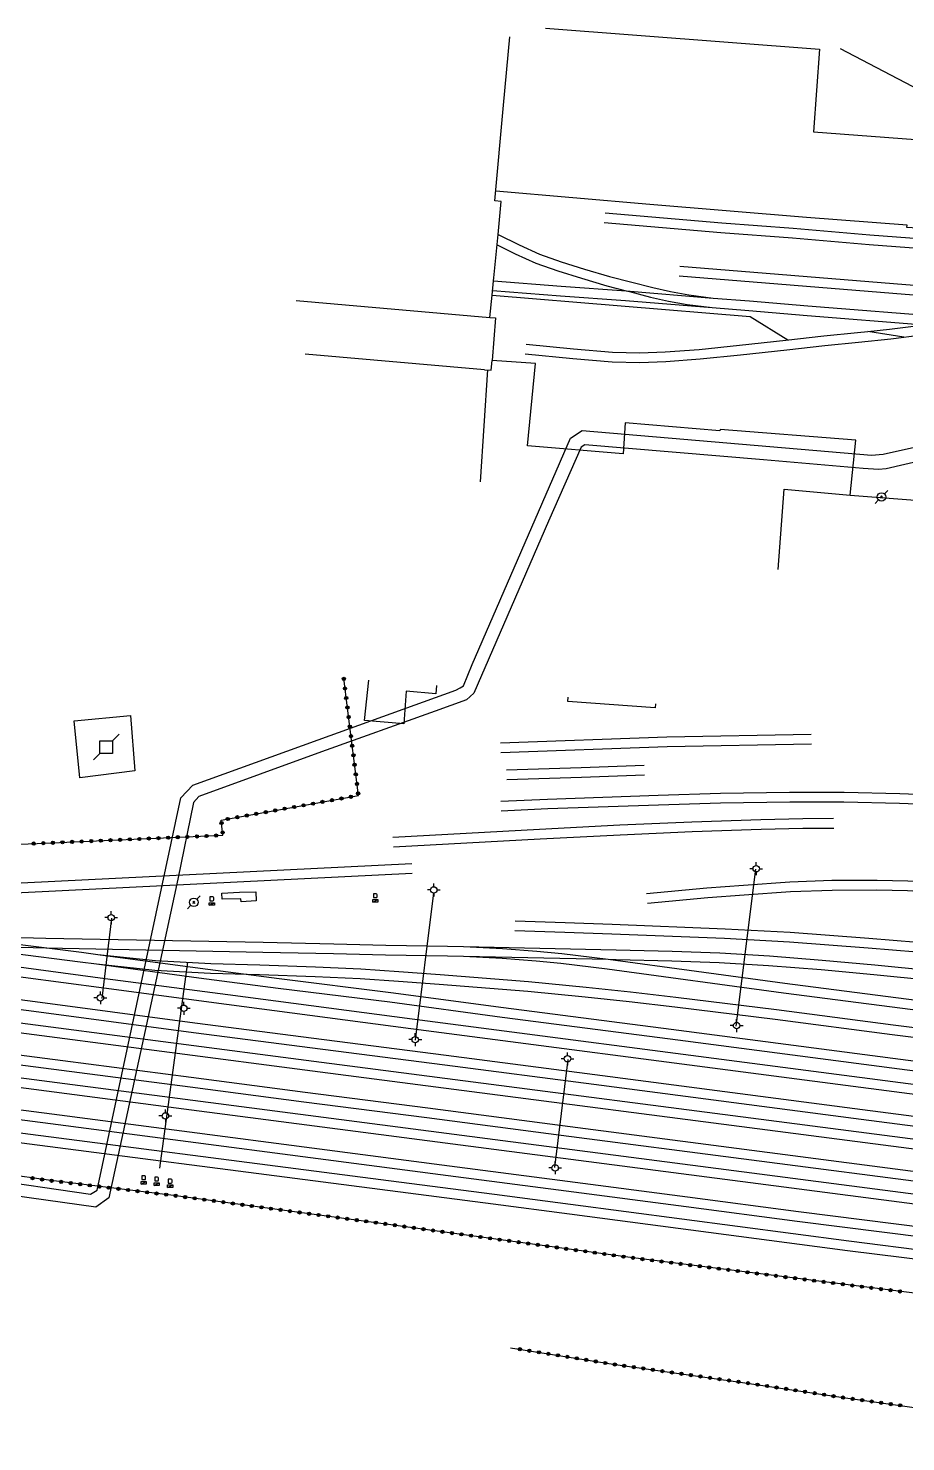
# Model space of a CAD drawing. Header units: millimetres. Extents: x 152999 to 154000, y 121000 to 122000.
# Drawn here: x 153693.6 to 153830.5, y 121736.8 to 121957.2 of the extents above; entities that cross this region are included whole.
import ezdxf

# ---------------------------------------------------------------- set-up
doc = ezdxf.new("R2010")
doc.units = ezdxf.units.MM
doc.layers.get('0').update_dxf_attribs({"linetype": 'CONTINUOUS'})
for name, color, linetype in [('W0017', 7, 'CONTINUOUS'), ('W0101', 7, 'CONTINUOUS'), ('W0104', 1, 'CONTINUOUS'), ('W0120', 7, 'CONTINUOUS'), ('W0323', 7, 'CONTINUOUS'), ('W0333', 7, 'CONTINUOUS'), ('W0438', 7, 'CONTINUOUS'), ('W0439', 7, 'CONTINUOUS'), ('W0473', 7, 'CONTINUOUS'), ('W0600', 7, 'CONTINUOUS'), ('W0610', 7, 'CONTINUOUS'), ('W0611', 7, 'CONTINUOUS'), ('W0700', 7, 'CONTINUOUS')]:
    doc.layers.add(name, color=color, linetype=linetype)

# ---------------------------------------------------------------- blocks, each defined once
blk = doc.blocks.new('T610')
for p, q in [((-0.500001, 0), (-1.000002, 0)), ((0, 0.500001), (0, 1.000002)), ((0.500001, 0), (1.000002, 0)), ((0, -0.500001), (0, -1.000002))]:
    blk.add_line(p, q)
blk.add_ellipse((0, 0), major_axis=(-0.353554, 0.353554), ratio=1, start_param=3.926990817, end_param=10.2101761242)
blk = doc.blocks.new('T438')
for p, q in [((-0.4, 0.2), (0.4, 0.2)), ((-0.4, -0.2), (-0.4, 0.2)), ((0.15, 1.1), (-0.3, 1.1)), ((-0.3, 1.1), (-0.3, 0.5)), ((-0.3, 0.5), (0.15, 0.5)), ((0.3, 0.65), (0.3, 0.95)), ((0.4, 0.2), (0.4, -0.2))]:
    blk.add_line(p, q)
at = {"flags": 128}
for points in [[(-0.4, -0.2), (0.4, 0.2)], [(0.4, -0.2), (-0.4, -0.2)]]:
    blk.add_lwpolyline(points, dxfattribs=at)
for centre, major_axis, start_param, end_param in [((0.15, 0.95), (0.106, -0.106), 0.785398, 2.356194), ((0.15, 0.65), (0.106, 0.106), 3.926991, 5.497787)]:
    blk.add_ellipse(centre, major_axis=major_axis, ratio=1, start_param=start_param, end_param=end_param)
blk = doc.blocks.new('T473')
for p, q in [((-0.166667, 0.166667), (0.166667, -0.166667)), ((-0.166667, -0.166667), (0.166667, 0.166667)), ((0.500001, 0.500001), (1.000002, 1.000002)), ((-1.000002, -1.000002), (-0.500001, -0.500001))]:
    blk.add_line(p, q)
blk.add_ellipse((0, 0), major_axis=(0.471405, 0.471405), ratio=1, start_param=5.4977871438, end_param=11.780972451)
blk = doc.blocks.new('T600')
for p, q in [((-0.999999, 0.999999), (0.999999, 0.999999)), ((-0.999999, -0.999999), (-0.999999, 0.999999)), ((0.999999, 0.999999), (1.999998, 1.999998)), ((0.999999, 0.999999), (0.999999, -0.999999)), ((-0.999999, -0.999999), (-1.999998, -1.999998)), ((0.999999, -0.999999), (-0.999999, -0.999999))]:
    blk.add_line(p, q)
blk = doc.blocks.new('t323o')
at = {"color": 0, "linetype": 'Continuous'}
for radius in [0.25, 0.15]:
    blk.add_circle((0, 0), radius, dxfattribs=at)

msp = doc.modelspace()

# ---------------------------------------------------------------- linework, layer by layer
at = {"layer": 'W0017'}
msp.add_lwpolyline([(153820.25, 121954.11), (153845.05, 121941.17), (153863.18, 121931.99), (153879.29, 121923.67), (153877.53, 121908.95)], dxfattribs=at)
at = {"layer": 'W0101'}
msp.add_lwpolyline([(153810.61, 121872.84), (153811.52, 121885.39), (153821.84, 121884.45), (153859.08, 121881.59), (153859.42, 121881.58), (153859.86, 121881.88), (153860.1, 121882.48), (153861.34, 121897.05), (153866.74, 121896.57), (153866.87, 121897.21), (153887.24, 121895.65), (153902.02, 121894.52), (153901.11, 121882.78), (153900.64, 121876.72), (153913.24, 121875.68), (153914.17, 121886.88), (153917.21, 121886.69), (153917.36, 121888.08), (153922.41, 121887.65), (153922.3, 121886.32), (153925.2, 121886.13), (153924.32, 121874.7), (153924.58, 121874.68), (153925.79, 121874.62)], dxfattribs=at)
at = {"layer": 'W0104'}
for points in [[(153774.31, 121957.25), (153817.02, 121953.98), (153816.13, 121941.09), (153832.04, 121939.92), (153836.6, 121939.58), (153835.64, 121925.84), (153830.68, 121926.19), (153830.72, 121926.52), (153815, 121927.73), (153790.56, 121929.75), (153766.54, 121931.82)], [(153765.63, 121912.15), (153765.96, 121915.61), (153766.18, 121917.87), (153766.23, 121918.31), (153766.88, 121925.09), (153767.38, 121930.23), (153766.41, 121930.32), (153767.75, 121945.24), (153768.71, 121955.91)], [(153735.39, 121914.8), (153765.63, 121912.15)], [(153765.63, 121912.15), (153766.49, 121912.09), (153765.97, 121905.41)], [(153764.76, 121903.99), (153736.78, 121906.43)], [(153764.14, 121886.53), (153764.14, 121886.53), (153764.14, 121886.53), (153765.3, 121903.99)], [(153764.76, 121903.99), (153765.83, 121903.93), (153765.97, 121905.41)], [(153821.84, 121884.45), (153822.71, 121893.02), (153801.54, 121894.67), (153801.49, 121894.46), (153786.73, 121895.7), (153786.39, 121890.89), (153771.48, 121892.11), (153772.73, 121904.99), (153765.97, 121905.41)], [(153757.29, 121854.76), (153757.19, 121853.44), (153752.56, 121853.86), (153752.19, 121848.76), (153746.06, 121849.27), (153746.71, 121855.59)], [(153791.43, 121851.9), (153791.38, 121851.28), (153777.78, 121852.23), (153777.82, 121852.9)]]:
    msp.add_lwpolyline(points, dxfattribs=at)
at = {"layer": 'W0120'}
for points in [[(153686.13, 121777.92), (153703.32, 121775.4), (153704.34, 121776.06), (153717.37, 121837.25), (153719.26, 121839.18), (153738.83, 121846.25), (153760.29, 121854), (153761, 121854.36), (153761.52, 121854.7), (153762.86, 121858), (153778.17, 121893.32), (153780.03, 121894.49), (153825.17, 121890.66), (153827, 121890.82), (153856.7, 121897.43), (153901.58, 121924.83), (153920.38, 121955.21), (153920.59, 121956.02)], [(153839.11, 121891.26), (153827.42, 121888.55), (153826.26, 121888.41), (153823.86, 121888.6), (153808.29, 121889.94), (153780.45, 121892.28), (153779.88, 121891.91), (153774.75, 121880.35), (153763.12, 121853.56), (153761.99, 121852.5), (153757.1, 121850.75), (153739.36, 121844.38), (153720.22, 121837.45), (153719.36, 121836.5), (153716.9, 121824.53), (153712.77, 121805.24), (153706.17, 121774.82), (153704.13, 121773.4), (153685.86, 121775.95)]]:
    msp.add_lwpolyline(points, dxfattribs=at)
at = {"layer": 'W0323'}
for points in [[(153605.17, 121832.94), (153605.11, 121830.84), (153624.98, 121829.77), (153625.51, 121829.79), (153638.83, 121829.18), (153655.09, 121828.61), (153673.82, 121829.31), (153694.96, 121830.11), (153723.97, 121831.39), (153723.69, 121833.74), (153745.09, 121837.6), (153743.41, 121851.21), (153742.81, 121855.9)], [(153870.46, 121754.56), (153832.71, 121759.85), (153787.15, 121765.57), (153750.18, 121770.65), (153716.25, 121775.2), (153696.73, 121777.57), (153672.1, 121781.04), (153647.11, 121784.4), (153610.4, 121789.68), (153588.81, 121792.8)], [(153768.81, 121751.47), (153784.86, 121748.89), (153805.78, 121745.95), (153820.75, 121743.68), (153829.63, 121742.47), (153847.07, 121739.96), (153862.14, 121737.65), (153867.91, 121736.8), (153869.3, 121747.32), (153869.75, 121751.04), (153870.42, 121754.16), (153870.46, 121754.56), (153885.29, 121752.65), (153902.1, 121750.3), (153913.19, 121748.9)]]:
    msp.add_lwpolyline(points, dxfattribs=at)
at = {"layer": 'W0333'}
for points in [[(153765.96, 121915.61), (153806.21, 121912.28), (153812.09, 121908.64)], [(153830.18, 121909.07), (153824.56, 121909.95)]]:
    msp.add_lwpolyline(points, dxfattribs=at)
at = {"layer": 'W0439'}
msp.add_lwpolyline([(153723.8, 121822.38), (153726.53, 121822.5), (153729.1, 121822.57), (153729.15, 121821.15), (153726.82, 121821.02), (153726.77, 121821.45), (153723.84, 121821.41)], close=True, dxfattribs=at)
at = {"layer": 'W0600'}
msp.add_lwpolyline([(153709.55, 121850.08), (153710.23, 121841.42), (153701.64, 121840.37), (153700.75, 121849.24)], close=True, dxfattribs=at)
at = {"layer": 'W0611'}
for points in [[(153807.06, 121826.1), (153803.99, 121801.63)], [(153756.8, 121822.42), (153753.95, 121799.41)], [(153705.12, 121805.91), (153706.61, 121818.47)], [(153714.12, 121779.45), (153718.51, 121811.59)], [(153777.75, 121796.41), (153775.68, 121779.55)]]:
    msp.add_lwpolyline(points, dxfattribs=at)
at = {"layer": 'W0700'}
for points in [[(153783.58, 121928.46), (153801.8, 121926.92), (153812.93, 121926.05), (153824.89, 121925.02), (153852.64, 121922.95), (153864.1, 121921.94), (153870.98, 121921.24), (153875.36, 121920.67), (153879.06, 121919.93), (153884.05, 121918.57), (153887.14, 121917.52), (153890.34, 121916.2), (153894.62, 121914.16), (153898.41, 121912.05), (153902.66, 121909.4), (153912.77, 121902.3), (153918.76, 121897.55)], [(153783.45, 121926.95), (153801.67, 121925.41), (153812.81, 121924.55), (153824.77, 121923.51), (153852.52, 121921.44), (153863.95, 121920.44), (153870.81, 121919.74), (153875.12, 121919.18), (153878.71, 121918.46), (153883.61, 121917.12), (153886.61, 121916.11), (153889.73, 121914.82), (153893.93, 121912.81), (153897.64, 121910.75), (153901.83, 121908.14), (153907.74, 121903.98), (153911.86, 121901.09), (153917.82, 121896.37)], [(153766.73, 121923.48), (153769.55, 121922.08), (153772.8, 121920.63), (153776.23, 121919.41), (153779.92, 121918.25), (153783.86, 121917.08), (153786.87, 121916.31), (153787.4, 121916.18), (153790.68, 121915.33), (153793.49, 121914.71), (153796.41, 121914.18), (153800.32, 121913.68), (153806.01, 121913.23), (153815.12, 121912.45), (153833.35, 121911)], [(153766.88, 121925.09), (153770.19, 121923.45), (153773.36, 121922.04), (153776.71, 121920.84), (153780.36, 121919.7), (153784.26, 121918.54), (153787.77, 121917.64), (153791.04, 121916.8), (153793.79, 121916.19), (153796.64, 121915.67), (153800.47, 121915.18), (153806.13, 121914.74), (153815.24, 121913.95), (153837.52, 121912.18), (153841.61, 121912.07), (153844.67, 121912.14), (153849.35, 121912.44), (153854.18, 121912.97), (153859.67, 121913.57), (153864.05, 121913.95), (153866.71, 121914.11), (153869.33, 121914.12), (153872.94, 121914.05)], [(153795.26, 121920.12), (153830.54, 121917.3), (153841.61, 121916.48), (153862.97, 121914.83), (153872.49, 121914.09), (153872.94, 121914.05), (153876.72, 121913.73), (153880.92, 121913.19), (153885.42, 121912.32), (153890.4, 121911.18), (153894.97, 121909.77), (153898.89, 121908.23), (153903.17, 121906.26), (153907.74, 121903.98), (153912.12, 121901.54), (153916.34, 121899.01), (153920.2, 121896.33)], [(153766.18, 121917.87), (153776.75, 121917.05), (153786.87, 121916.31), (153800.47, 121915.18)], [(153795.14, 121918.62), (153830.42, 121915.8), (153841.49, 121914.97), (153859.67, 121913.57), (153862.85, 121913.32), (153872.37, 121912.59), (153872.86, 121912.55), (153876.56, 121912.23), (153880.68, 121911.7), (153885.11, 121910.85), (153890, 121909.72), (153894.47, 121908.34), (153898.3, 121906.84), (153902.52, 121904.9), (153907.04, 121902.64), (153911.36, 121900.23), (153915.52, 121897.74), (153919.27, 121895.14)], [(153766.03, 121916.33), (153776.64, 121915.54), (153786.75, 121914.81), (153800.32, 121913.68)], [(153771.29, 121907.99), (153778.68, 121907.24), (153784.76, 121906.74), (153789.02, 121906.64), (153792.96, 121906.79), (153798.28, 121907.17), (153804.54, 121907.83), (153811.8, 121908.61), (153817.73, 121909.27), (153822.97, 121909.78), (153824.56, 121909.95), (153827.98, 121910.32), (153833.35, 121911), (153837.48, 121911.32), (153841.27, 121911.7), (153845.23, 121912), (153849.35, 121912.44)], [(153771.13, 121906.49), (153778.54, 121905.73), (153784.68, 121905.23), (153789.03, 121905.13), (153793.05, 121905.28), (153798.42, 121905.67), (153804.7, 121906.33), (153811.96, 121907.11), (153817.89, 121907.77), (153823.12, 121908.27), (153828.16, 121908.82), (153830.18, 121909.07), (153830.96, 121909.17), (153833.5, 121909.5), (153837.61, 121909.82), (153841.41, 121910.2), (153845.37, 121910.5), (153849.48, 121910.93)], [(153767.26, 121845.82), (153793.22, 121846.73), (153815.75, 121847.14)], [(153767.32, 121844.31), (153793.26, 121845.21), (153815.78, 121845.63)], [(153768.22, 121841.59), (153779.84, 121841.97), (153789.69, 121842.34)], [(153768.27, 121840.08), (153779.89, 121840.46), (153789.74, 121840.83)], [(153767.32, 121836.73), (153774.62, 121837.04), (153791.89, 121837.65), (153801.58, 121837.93), (153812.38, 121838.12), (153820.88, 121838.1), (153829.57, 121837.92), (153838.91, 121837.52), (153850.33, 121836.64), (153854.64, 121836.23), (153864.67, 121835.09), (153883.24, 121832.54), (153890.07, 121831.58), (153896.59, 121830.68), (153911.6, 121828.68)], [(153767.39, 121835.22), (153774.68, 121835.54), (153791.93, 121836.14), (153801.62, 121836.42), (153812.39, 121836.61), (153820.86, 121836.59), (153829.52, 121836.41), (153838.82, 121836.02), (153850.2, 121835.13), (153854.49, 121834.73), (153864.49, 121833.59), (153883.04, 121831.05), (153889.86, 121830.08), (153896.39, 121829.18), (153911.4, 121827.19)], [(153750.48, 121831.08), (153773.38, 121832.34), (153785.87, 121832.99), (153797.12, 121833.48), (153807.91, 121833.84), (153814.42, 121833.99), (153819.25, 121834.03)], [(153750.56, 121829.57), (153773.46, 121830.83), (153785.94, 121831.48), (153797.18, 121831.97), (153807.96, 121832.33), (153814.45, 121832.48), (153819.26, 121832.52)], [(153597.51, 121823.1), (153604.53, 121822.61), (153610.68, 121822.37), (153615.75, 121822.23), (153620.04, 121822.26), (153624.73, 121822.26), (153631.78, 121822.25), (153639, 121822.16), (153640.26, 121822.15), (153651.9, 121822.15), (153662.26, 121822.42), (153673.03, 121822.92), (153687.18, 121823.72), (153753.42, 121827)], [(153597.36, 121821.59), (153604.45, 121821.1), (153610.63, 121820.86), (153615.74, 121820.72), (153620.05, 121820.76), (153624.68, 121820.75), (153631.77, 121820.74), (153638.96, 121820.66), (153640.25, 121820.64), (153651.92, 121820.64), (153662.31, 121820.91), (153673.11, 121821.42), (153687.26, 121822.21), (153753.5, 121825.49)], [(153604.87, 121824.33), (153620.39, 121822.22), (153623.18, 121821.85), (153638.24, 121819.88), (153643.87, 121819.15), (153671.27, 121815.49), (153682.27, 121814.13), (153691.12, 121813), (153701.69, 121811.65), (153704.24, 121811.31), (153720.2, 121809.16), (153732.57, 121807.56), (153749.98, 121805.39), (153767.55, 121803.02), (153793.73, 121799.65), (153830.7, 121794.79), (153859.83, 121791.06), (154000, 121772.72)], [(153605.08, 121825.83), (153620.59, 121823.71), (153623.36, 121823.35), (153631.78, 121822.25), (153638.4, 121821.39), (153644.07, 121820.65), (153671.45, 121816.99), (153682.45, 121815.63), (153691.48, 121814.48), (153701.89, 121813.15), (153704.43, 121812.81), (153720.39, 121810.66), (153732.76, 121809.06), (153750.18, 121806.88), (153767.74, 121804.52), (153793.92, 121801.14), (153830.9, 121796.29), (153860.02, 121792.56), (154000, 121774.24)], [(153790.04, 121822.29), (153799.48, 121823.19), (153805.2, 121823.63), (153812.42, 121824.11), (153818.97, 121824.36), (153826.02, 121824.38), (153830.84, 121824.27), (153840.71, 121823.66), (153848.23, 121823.04), (153863.48, 121821.26), (153870.97, 121820.28), (153883.42, 121818.57), (153887.22, 121818.11)], [(153605.48, 121822), (153616.6, 121820.59), (153632.04, 121818.55), (153638.35, 121817.74), (153657.28, 121815.33), (153663.14, 121814.58), (153686.65, 121811.57), (153705.57, 121809.07), (153724.7, 121806.53), (153753.49, 121802.77), (153812.51, 121795.07), (153855.24, 121789.49), (153881.41, 121786.06), (153913.58, 121781.92)], [(153790.19, 121820.78), (153799.61, 121821.68), (153805.31, 121822.12), (153812.5, 121822.6), (153819, 121822.85), (153826, 121822.87), (153830.77, 121822.76), (153840.6, 121822.16), (153848.08, 121821.54), (153863.29, 121819.76), (153870.77, 121818.79), (153883.22, 121817.07), (153887.02, 121816.61)], [(153605.28, 121820.51), (153616.4, 121819.09), (153631.85, 121817.05), (153638.15, 121816.25), (153657.12, 121813.83), (153662.95, 121813.08), (153686.45, 121810.07), (153705.37, 121807.57), (153724.51, 121805.03), (153753.3, 121801.27), (153812.32, 121793.57), (153855.05, 121787.99), (153881.21, 121784.56), (153913.38, 121780.43)], [(153769.57, 121818.06), (153777.36, 121817.79), (153784.7, 121817.54), (153802.32, 121816.82), (153812.48, 121816.26), (153824.76, 121815.35), (153832.35, 121814.7), (153841.38, 121813.89), (153859.6, 121812.09), (153877.78, 121809.98), (153897.26, 121807.33), (153917.14, 121804.6)], [(153604.46, 121815.67), (153629.67, 121812.4), (153646.42, 121810.18), (153680.65, 121805.72), (153693.68, 121804.06), (153719.38, 121800.65), (153739.57, 121798.03), (153758.58, 121795.59), (153781.82, 121792.58), (153823.56, 121787.13), (153853.23, 121783.28), (153881.76, 121779.57), (153897.92, 121777.43), (153915.13, 121775.23)], [(153604.65, 121817.17), (153629.87, 121813.89), (153646.62, 121811.68), (153680.84, 121807.22), (153693.88, 121805.56), (153719.57, 121802.15), (153739.76, 121799.52), (153758.77, 121797.09), (153782.01, 121794.08), (153823.76, 121788.63), (153853.42, 121784.77), (153881.96, 121781.06), (153898.12, 121778.93), (153915.33, 121776.73)], [(153613.3, 121815.65), (153629.15, 121815.26), (153638.71, 121815.06), (153639.7, 121815.04), (153658.39, 121814.66), (153659.11, 121814.64), (153667.03, 121814.53), (153672.12, 121814.39), (153676.46, 121814.27), (153688.02, 121814.08), (153690.43, 121814.01), (153696.31, 121813.84)], [(153613.33, 121817.16), (153629.19, 121816.77), (153638.78, 121816.57), (153639.73, 121816.55), (153658.45, 121816.17), (153659.13, 121816.15), (153667.06, 121816.04), (153672.05, 121815.9), (153676.5, 121815.77), (153688.05, 121815.59), (153690.51, 121815.52), (153696.34, 121815.35)], [(153696.34, 121815.35), (153730.22, 121814.69)], [(153769.52, 121816.55), (153777.31, 121816.27), (153784.64, 121816.03), (153802.24, 121815.32), (153812.38, 121814.76), (153824.64, 121813.84), (153832.22, 121813.19), (153841.23, 121812.38), (153859.44, 121810.58), (153877.59, 121808.48), (153897.05, 121805.83), (153916.94, 121803.1)], [(153603.93, 121813.65), (153613.83, 121812.3), (153646.17, 121808.13), (153669.85, 121805.05), (153689.91, 121802.44), (153739.33, 121796.01), (153829.99, 121784.25), (153879.92, 121777.73), (153892.58, 121776.11), (153914.84, 121773.17)], [(153696.31, 121813.84), (153730.19, 121813.18)], [(153730.19, 121813.18), (153741.23, 121812.96), (153749.32, 121812.74), (153758.99, 121812.59), (153761.49, 121812.53), (153784.09, 121812.04), (153785.31, 121812.01), (153794.01, 121811.8), (153801.41, 121811.55), (153809.11, 121811.07), (153817.31, 121810.43), (153825.54, 121809.69), (153834.42, 121808.8), (153846.19, 121807.5), (153856.12, 121806.38), (153867.98, 121804.96), (153886.45, 121802.64), (153893.24, 121801.74)], [(153730.22, 121814.69), (153741.26, 121814.46), (153749.36, 121814.25), (153759.02, 121814.1), (153761.52, 121814.04), (153785.34, 121813.52), (153794.05, 121813.31), (153801.49, 121813.06), (153809.22, 121812.58), (153817.44, 121811.93), (153825.68, 121811.19), (153834.58, 121810.3), (153846.36, 121809), (153856.3, 121807.88), (153868.16, 121806.46), (153886.65, 121804.14), (153893.44, 121803.24)], [(153761.52, 121814.04), (153767.6, 121813.73), (153772.94, 121813.3), (153776.85, 121812.93), (153784.09, 121812.04), (153811.62, 121808.33)], [(153603.72, 121812.15), (153613.63, 121810.81), (153645.98, 121806.63), (153669.65, 121803.56), (153689.72, 121800.95), (153739.14, 121794.51), (153829.8, 121782.75), (153879.72, 121776.23), (153892.39, 121774.62), (153914.65, 121771.68)], [(153704.24, 121811.31), (153713.33, 121810.35), (153722.03, 121809.86), (153729.66, 121809.68), (153738.35, 121809.37), (153745.38, 121809.04), (153751.33, 121808.64), (153757.72, 121808.18), (153771.53, 121807.09), (153780.49, 121806.21), (153787.36, 121805.48), (153794.46, 121804.65), (153810.13, 121802.69), (153828.37, 121800.34), (153850.73, 121797.51), (153859.28, 121796.34), (153873.96, 121794.48), (153883.42, 121793.22), (153916.65, 121788.95)], [(153704.43, 121812.81), (153713.45, 121811.85), (153722.09, 121811.37), (153729.71, 121811.18), (153738.41, 121810.88), (153745.46, 121810.55), (153751.43, 121810.15), (153757.84, 121809.68), (153771.66, 121808.59), (153780.65, 121807.71), (153787.53, 121806.98), (153794.64, 121806.15), (153810.32, 121804.19), (153828.56, 121801.84), (153850.93, 121799), (153859.48, 121797.84), (153874.16, 121795.98), (153883.61, 121794.72), (153916.85, 121790.45)], [(153761.49, 121812.53), (153767.51, 121812.22), (153772.81, 121811.8), (153776.69, 121811.43), (153783.9, 121810.54), (153811.42, 121806.83)], [(153590.36, 121808.87), (153602.81, 121807.2), (153698.78, 121794.77), (153718.83, 121792.16), (153736.6, 121789.82), (153755.76, 121787.36), (153776.72, 121784.61), (153865.82, 121773.05), (153915.05, 121766.66)], [(153590.56, 121810.37), (153603.01, 121808.69), (153698.98, 121796.27), (153719.03, 121793.66), (153736.8, 121791.32), (153755.95, 121788.86), (153776.92, 121786.11), (153866.01, 121774.55), (153915.25, 121768.16)], [(153590.09, 121806.89), (153601.48, 121805.39), (153618.26, 121803.21), (153659.3, 121797.89), (153718.05, 121790.21), (153766.44, 121783.95), (153807.68, 121778.59), (153869.66, 121770.54), (153891.34, 121767.7), (153917.54, 121764.3)], [(153811.42, 121806.83), (153852.96, 121801.44), (153922.44, 121792.51), (153977.86, 121785.29)], [(153811.62, 121808.33), (153853.15, 121802.94), (153922.64, 121794.01), (153978.06, 121786.79)], [(153589.89, 121805.4), (153601.29, 121803.89), (153618.06, 121801.72), (153659.11, 121796.4), (153717.85, 121788.71), (153766.24, 121782.45), (153807.48, 121777.1), (153869.47, 121769.04), (153891.14, 121766.21), (153917.34, 121762.81)], [(153589.37, 121800.49), (153605.31, 121798.34), (153624.33, 121795.88), (153644.3, 121793.26), (153660.53, 121791.16), (153697.08, 121786.44), (153759.12, 121778.34), (153777.51, 121775.94), (153796.24, 121773.5), (153813.57, 121771.22), (153833.77, 121768.64), (153850.98, 121766.34), (153887.33, 121761.63), (153916.44, 121757.82)], [(153589.57, 121801.99), (153605.51, 121799.83), (153624.52, 121797.38), (153644.5, 121794.76), (153660.72, 121792.66), (153697.28, 121787.94), (153759.31, 121779.84), (153777.71, 121777.43), (153796.43, 121775), (153813.76, 121772.72), (153833.96, 121770.14), (153851.17, 121767.84), (153887.53, 121763.13), (153916.64, 121759.32)], [(153589.42, 121798.39), (153606.4, 121796.1), (153631.29, 121792.89), (153655.12, 121789.81), (153680.63, 121786.47), (153753.04, 121777.14), (153766.32, 121775.4), (153778.21, 121773.85), (153821.62, 121768.15), (153834.68, 121766.49), (153851.96, 121764.23), (153878.73, 121760.72), (153893.01, 121758.84), (153916.25, 121755.83)], [(153589.21, 121796.89), (153606.21, 121794.6), (153631.1, 121791.4), (153654.93, 121788.31), (153680.44, 121784.97), (153752.85, 121775.64), (153766.12, 121773.91), (153778.01, 121772.35), (153821.43, 121766.65), (153834.49, 121764.99), (153851.76, 121762.74), (153878.54, 121759.22), (153892.81, 121757.34), (153916.05, 121754.33)]]:
    msp.add_lwpolyline(points, dxfattribs=at)

# ---------------------------------------------------------------- block references
at = {"layer": 'W0323'}
for p, rotation in [((153742.83, 121855.77), 97.25599981657376), ((153743.01, 121854.28), 97.25599981657376), ((153743.2, 121852.79), 97.25599981657376), ((153743.39, 121851.31), 97.25599981657376), ((153743.58, 121849.82), 97.06440017127971), ((153743.76, 121848.33), 97.06440017127971), ((153743.95, 121846.84), 97.06440017127971), ((153744.13, 121845.35), 97.06440017127971), ((153744.32, 121843.86), 97.06440017127971), ((153744.5, 121842.38), 97.06440017127971), ((153744.69, 121840.89), 97.06440017127971), ((153744.87, 121839.4), 97.06440017127971), ((153742.45, 121837.12), 10.20703398641247), ((153743.93, 121837.39), 10.20703398641247), ((153745.05, 121837.91), 97.06440017127971), ((153730.64, 121834.99), 10.20703398641247), ((153732.12, 121835.26), 10.20703398641247), ((153733.59, 121835.53), 10.20703398641247), ((153735.07, 121835.79), 10.20703398641247), ((153736.55, 121836.06), 10.20703398641247), ((153738.02, 121836.32), 10.20703398641247), ((153739.5, 121836.59), 10.20703398641247), ((153740.97, 121836.85), 10.20703398641247), ((153723.75, 121833.3), 96.72959008053955), ((153724.74, 121833.93), 10.20703398641247), ((153726.21, 121834.2), 10.20703398641247), ((153727.69, 121834.46), 10.20703398641247), ((153729.16, 121834.73), 10.20703398641247), ((153703.42, 121830.48), 2.518695373831477), ((153704.92, 121830.55), 2.518695373831477), ((153706.42, 121830.61), 2.518695373831477), ((153707.92, 121830.68), 2.518695373831477), ((153709.42, 121830.75), 2.518695373831477), ((153710.92, 121830.81), 2.518695373831477), ((153712.41, 121830.88), 2.518695373831477), ((153713.91, 121830.94), 2.518695373831477), ((153715.41, 121831.01), 2.518695373831477), ((153716.91, 121831.08), 2.518695373831477), ((153718.41, 121831.14), 2.518695373831477), ((153719.91, 121831.21), 2.518695373831477), ((153721.41, 121831.27), 2.518695373831477), ((153722.9, 121831.34), 2.518695373831477), ((153723.92, 121831.82), 96.72959008053955), ((153694.43, 121830.09), 2.169606094119091), ((153695.93, 121830.15), 2.518695373831477), ((153697.43, 121830.22), 2.518695373831477), ((153698.93, 121830.29), 2.518695373831477), ((153700.43, 121830.35), 2.518695373831477), ((153701.92, 121830.42), 2.518695373831477), ((153694.26, 121777.91), 171.9695752369022), ((153695.75, 121777.7), 171.9695752369022), ((153697.23, 121777.5), 173.0973675416207), ((153698.72, 121777.32), 173.0973675416207), ((153700.21, 121777.14), 173.0973675416207), ((153701.7, 121776.96), 173.0973675416207), ((153703.19, 121776.78), 173.0973675416207), ((153704.68, 121776.6), 173.0973675416207), ((153706.17, 121776.42), 173.0973675416207), ((153707.66, 121776.24), 173.0973675416207), ((153709.15, 121776.06), 173.0973675416207), ((153710.64, 121775.88), 173.0973675416207), ((153712.12, 121775.7), 173.0973675416207), ((153713.61, 121775.52), 173.0973675416207), ((153715.1, 121775.34), 173.0973675416207), ((153716.59, 121775.16), 172.3554875934922), ((153718.08, 121774.96), 172.3554875934922), ((153719.56, 121774.76), 172.3554875934922), ((153721.05, 121774.56), 172.3554875934922), ((153722.54, 121774.36), 172.3554875934922), ((153724.02, 121774.16), 172.3554875934922), ((153725.51, 121773.96), 172.3554875934922), ((153727, 121773.76), 172.3554875934922), ((153728.48, 121773.56), 172.3554875934922), ((153729.97, 121773.36), 172.3554875934922), ((153731.46, 121773.16), 172.3554875934922), ((153732.94, 121772.96), 172.3554875934922), ((153734.43, 121772.76), 172.3554875934922), ((153735.92, 121772.56), 172.3554875934922), ((153737.4, 121772.36), 172.3554875934922), ((153738.89, 121772.16), 172.3554875934922), ((153740.38, 121771.96), 172.3554875934922), ((153741.86, 121771.76), 172.3554875934922), ((153743.35, 121771.56), 172.3554875934922), ((153744.84, 121771.37), 172.3554875934922), ((153746.32, 121771.17), 172.3554875934922), ((153747.81, 121770.97), 172.3554875934922), ((153749.3, 121770.77), 172.3554875934922), ((153750.78, 121770.57), 172.1849748961845), ((153752.27, 121770.36), 172.1849748961845), ((153753.76, 121770.16), 172.1849748961845), ((153755.24, 121769.95), 172.1849748961845), ((153756.73, 121769.75), 172.1849748961845), ((153758.21, 121769.55), 172.1849748961845), ((153759.7, 121769.34), 172.1849748961845), ((153761.19, 121769.14), 172.1849748961845), ((153762.67, 121768.93), 172.1849748961845), ((153764.16, 121768.73), 172.1849748961845), ((153765.64, 121768.53), 172.1849748961845), ((153767.13, 121768.32), 172.1849748961845), ((153768.62, 121768.12), 172.1849748961845), ((153770.1, 121767.91), 172.1849748961845), ((153771.59, 121767.71), 172.1849748961845), ((153773.08, 121767.51), 172.1849748961845), ((153774.56, 121767.3), 172.1849748961845), ((153776.05, 121767.1), 172.1849748961845), ((153777.53, 121766.89), 172.1849748961845), ((153779.02, 121766.69), 172.1849748961845), ((153780.51, 121766.49), 172.1849748961845), ((153781.99, 121766.28), 172.1849748961845), ((153783.48, 121766.08), 172.1849748961845), ((153784.96, 121765.87), 172.1849748961845), ((153786.45, 121765.67), 172.1849748961845), ((153787.94, 121765.48), 172.8373726650729), ((153789.43, 121765.29), 172.8373726650729), ((153790.91, 121765.1), 172.8373726650729), ((153792.4, 121764.91), 172.8373726650729), ((153793.89, 121764.73), 172.8373726650729), ((153795.38, 121764.54), 172.8373726650729), ((153796.87, 121764.35), 172.8373726650729), ((153798.36, 121764.17), 172.8373726650729), ((153799.84, 121763.98), 172.8373726650729), ((153801.33, 121763.79), 172.8373726650729), ((153802.82, 121763.61), 172.8373726650729), ((153804.31, 121763.42), 172.8373726650729), ((153805.8, 121763.23), 172.8373726650729), ((153807.28, 121763.04), 172.8373726650729), ((153808.77, 121762.86), 172.8373726650729), ((153810.26, 121762.67), 172.8373726650729), ((153811.75, 121762.48), 172.8373726650729), ((153813.24, 121762.3), 172.8373726650729), ((153814.73, 121762.11), 172.8373726650729), ((153816.21, 121761.92), 172.8373726650729), ((153817.7, 121761.73), 172.8373726650729), ((153819.19, 121761.55), 172.8373726650729), ((153820.68, 121761.36), 172.8373726650729), ((153822.17, 121761.17), 172.8373726650729), ((153823.66, 121760.99), 172.8373726650729), ((153825.14, 121760.8), 172.8373726650729), ((153826.63, 121760.61), 172.8373726650729), ((153828.12, 121760.43), 172.8373726650729), ((153829.61, 121760.24), 172.8373726650729), ((153770.29, 121751.23), 350.8722884303612), ((153771.77, 121750.99), 350.8722884303612), ((153773.25, 121750.75), 350.8722884303612), ((153774.73, 121750.51), 350.8722884303612), ((153776.21, 121750.28), 350.8722884303612), ((153777.69, 121750.04), 350.8722884303612), ((153779.17, 121749.8), 350.8722884303612), ((153780.65, 121749.56), 350.8722884303612), ((153782.13, 121749.32), 350.8722884303612), ((153783.62, 121749.09), 350.8722884303612), ((153785.1, 121748.85), 352.0224958572927), ((153786.58, 121748.64), 352.0224958572927), ((153788.07, 121748.44), 352.0224958572927), ((153789.55, 121748.23), 352.0224958572927), ((153791.04, 121748.02), 352.0224958572927), ((153792.53, 121747.81), 352.0224958572927), ((153794.01, 121747.6), 352.0224958572927), ((153795.5, 121747.4), 352.0224958572927), ((153796.98, 121747.19), 352.0224958572927), ((153798.47, 121746.98), 352.0224958572927), ((153799.95, 121746.77), 352.0224958572927), ((153801.44, 121746.56), 352.0224958572927), ((153802.92, 121746.35), 352.0224958572927), ((153804.41, 121746.15), 352.0224958572927), ((153805.89, 121745.94), 351.3683629609372), ((153807.38, 121745.71), 351.3683629609372), ((153808.86, 121745.49), 351.3683629609372), ((153810.34, 121745.26), 351.3683629609372), ((153811.83, 121745.04), 351.3683629609372), ((153813.31, 121744.81), 351.3683629609372), ((153814.79, 121744.59), 351.3683629609372), ((153816.28, 121744.36), 351.3683629609372), ((153817.76, 121744.14), 351.3683629609372), ((153819.24, 121743.91), 351.3683629609372), ((153820.72, 121743.69), 351.3683629609372), ((153822.21, 121743.48), 352.2498135712676), ((153823.7, 121743.28), 352.2498135712676), ((153825.18, 121743.08), 352.2498135712676), ((153826.67, 121742.88), 352.2498135712676), ((153828.16, 121742.67), 352.2498135712676), ((153829.64, 121742.47), 351.7912673388071)]:
    msp.add_blockref('t323o', p, dxfattribs=dict(at, rotation=rotation))
at = {"layer": 'W0438'}
for p in [(153747.74, 121821.16), (153722.22, 121820.66), (153711.6, 121777.18), (153713.62, 121776.97), (153715.73, 121776.65)]:
    msp.add_blockref('T438', p, dxfattribs=at)
at = {"layer": 'W0473'}
for p in [(153826.71, 121884.15), (153719.41, 121820.93)]:
    msp.add_blockref('T473', p, dxfattribs=at)
at = {"layer": 'W0600'}
msp.add_blockref('T600', (153705.75, 121845.14), dxfattribs=at)
at = {"layer": 'W0610'}
for p in [(153807.17, 121826.17), (153756.86, 121822.86), (153706.53, 121818.54), (153704.84, 121806.03), (153717.85, 121804.4), (153804.11, 121801.7), (153753.97, 121799.51), (153777.72, 121796.53), (153714.98, 121787.62), (153775.79, 121779.51)]:
    msp.add_blockref('T610', p, dxfattribs=at)

doc.saveas('drawing.dxf')
